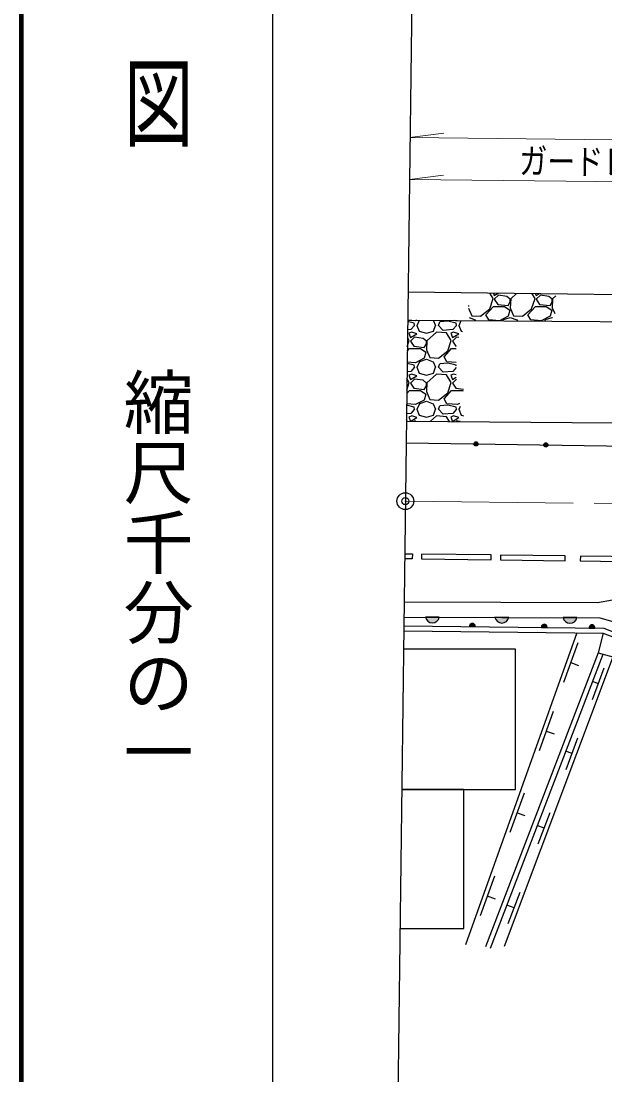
# Model space of a CAD drawing. Units: millimetres at full size, sheet at 1:1000; details may follow other scales. Extents: x 40000 to 680000, y 20000 to 380000.
# Drawn here: x 40000 to 81774, y 240404 to 315755 of the extents above; entities that cross this region are included whole.
import ezdxf
from ezdxf.enums import TextEntityAlignment as Align

# ---------------------------------------------------------------- set-up
doc = ezdxf.new("R2010")
doc.units = ezdxf.units.MM
doc.header["$LTSCALE"] = 1000
doc.header["$PDMODE"] = 32
doc.header["$PDSIZE"] = 500
doc.linetypes.add('CHAIN', pattern=[18.5, 12, -1.5, 3.5, -1.5])
for name, color, linetype, lineweight in [('M-BGD', 7, 'Continuous', 25), ('M-BMK', 2, 'CHAIN', 13), ('M-BMK-OTRS', 5, 'Continuous', 25), ('M-BMK-SRVR', 3, 'Continuous', 25), ('M-STR-HTXT', 7, 'Continuous', 13), ('M-TTL', 2, 'Continuous', 140), ('M-TTL-BAND', 7, 'Continuous', 25)]:
    doc.layers.add(name, color=color, linetype=linetype, lineweight=lineweight)
doc.layers.add('M-OTRS', color=6, linetype='Continuous')
doc.styles.add('@ＭＳ ゴシック', font='')
doc.styles.add('ＭＳ ゴシック', font='')
doc.styles.get('@ＭＳ ゴシック').set_extended_font_data('@MS Gothic')
doc.styles.get('ＭＳ ゴシック').set_extended_font_data('MS Gothic')

msp = doc.modelspace()

# ---------------------------------------------------------------- hatches: boundary and pattern name
at = {"layer": 'M-BGD'}
for points in [[(72395, 285526, -0.41421), (72547, 285673, -0.41421), (72695, 285521, -1)], [(77395, 285452, -0.41421), (77547, 285600, -0.41421), (77694, 285448, -1)], [(69925, 273135, -0.82183), (68934, 273138)], [(74895, 273118, -0.82183), (73905, 273122)], [(79769, 273103, -0.82183), (78778, 273106)], [(72492, 272455, 0.4608), (72294, 272692, 0.4608), (72090, 272460)], [(77227, 272396, -0.4608), (77430, 272628, -0.4608), (77628, 272391)], [(80648, 272353, -0.4608), (80852, 272586, -0.4608), (81049, 272348)]]:
    msp.add_hatch(color=256, dxfattribs=at).paths.add_polyline_path(points)

# ---------------------------------------------------------------- linework, layer by layer
for p, q in [((72490, 296310), (72488, 296308)), ((73770, 295920), (73540, 296297)), ((73795, 296294), (73860, 296130)), ((73860, 296130), (74126, 296289)), ((74160, 296160), (73860, 295860)), ((74760, 296070), (74160, 296160)), ((75449, 296273), (75030, 295890)), ((76770, 295920), (76563, 296259)), ((76810, 296256), (76860, 296130)), ((76860, 296130), (77064, 296252)), ((77160, 296160), (76860, 295860)), ((77760, 296070), (77160, 296160)), ((72008, 295430), (72005, 295357)), ((73530, 295170), (73770, 295920)), ((73860, 295860), (74100, 295500)), ((74100, 295500), (74850, 295410)), ((75000, 295860), (74760, 296070)), ((74850, 295410), (75000, 295680)), ((75030, 295890), (75000, 295260)), ((75000, 295680), (75000, 295860)), ((76530, 295170), (76770, 295920)), ((76860, 295860), (77100, 295500)), ((77100, 295500), (77850, 295410)), ((78000, 295860), (77760, 296070)), ((77850, 295410), (78000, 295680)), ((78030, 295890), (78000, 295260)), ((78000, 295680), (78000, 295860)), ((78266, 296105), (78030, 295890)), ((72012, 295232), (72240, 294690)), ((72240, 294690), (72870, 294660)), ((72870, 294660), (73530, 295170)), ((73260, 294750), (73800, 295350)), ((73470, 294390), (73260, 294750)), ((73800, 295350), (74580, 295350)), ((74850, 294660), (74220, 294330)), ((74580, 295350), (74970, 295080)), ((74970, 295080), (74850, 294660)), ((75000, 295260), (75240, 294690)), ((75240, 294690), (75870, 294660)), ((75870, 294660), (76530, 295170)), ((76260, 294750), (76800, 295350)), ((76470, 294390), (76260, 294750)), ((76800, 295350), (77580, 295350)), ((77850, 294660), (77220, 294330)), ((77580, 295350), (77970, 295080)), ((77970, 295080), (77850, 294660)), ((78000, 295260), (78178, 294838)), ((68130, 294150), (67655, 294269)), ((68220, 294330), (67708, 294371)), ((68160, 294000), (67890, 293700)), ((68160, 294000), (68130, 294150)), ((68290, 294367), (68220, 294330)), ((68310, 294000), (68490, 293580)), ((68340, 294000), (68497, 294365)), ((69495, 294358), (69660, 294000)), ((69510, 293580), (69660, 294000)), ((69870, 294000), (69960, 294240)), ((70200, 293640), (69870, 294000)), ((70530, 294300), (69960, 294240)), ((71130, 294150), (70530, 294300)), ((71160, 294000), (70890, 293700)), ((71220, 294330), (71010, 294347)), ((71160, 294000), (71130, 294150)), ((71249, 294345), (71220, 294330)), ((71310, 294000), (71490, 293580)), ((71340, 294000), (71487, 294343)), ((72050, 294551), (72480, 294390)), ((72480, 294390), (72505, 294336)), ((74220, 294330), (73470, 294390)), ((74478, 294321), (74520, 294420)), ((74520, 294420), (75000, 294570)), ((75000, 294570), (75480, 294390)), ((75480, 294390), (75515, 294314)), ((77220, 294330), (76470, 294390)), ((77468, 294299), (77520, 294420)), ((77520, 294420), (78000, 294570)), ((78000, 294570), (78031, 294558)), ((67770, 292920), (67641, 293132)), ((67890, 293700), (67648, 293679)), ((67950, 293520), (67740, 293430)), ((67740, 293430), (67860, 293130)), ((67860, 293130), (68310, 293400)), ((68160, 293160), (67860, 292860)), ((68310, 293400), (67950, 293520)), ((68760, 293070), (68160, 293160)), ((68490, 293580), (69000, 293430)), ((69000, 293430), (69510, 293580)), ((69720, 293520), (69030, 292890)), ((70440, 293460), (69720, 293520)), ((70890, 293700), (70200, 293640)), ((70770, 292920), (70440, 293460)), ((70950, 293520), (70740, 293430)), ((70740, 293430), (70860, 293130)), ((70860, 293130), (71310, 293400)), ((71160, 293160), (70860, 292860)), ((71310, 293400), (70950, 293520)), ((71325, 293135), (71160, 293160)), ((71490, 293580), (71581, 293553)), ((67633, 292491), (67770, 292920)), ((67860, 292860), (68100, 292500)), ((68100, 292500), (68850, 292410)), ((69000, 292860), (68760, 293070)), ((68850, 292410), (69000, 292680)), ((69030, 292890), (69000, 292260)), ((69000, 292680), (69000, 292860)), ((70530, 292170), (70770, 292920)), ((70860, 292860), (71100, 292500)), ((71100, 292500), (71141, 292495)), ((67628, 292159), (67800, 292350)), ((67800, 292350), (68580, 292350)), ((68850, 291660), (68220, 291330)), ((68580, 292350), (68970, 292080)), ((68970, 292080), (68850, 291660)), ((69000, 292260), (69240, 291690)), ((69240, 291690), (69870, 291660)), ((69870, 291660), (70530, 292170)), ((70260, 291750), (70800, 292350)), ((70470, 291390), (70260, 291750)), ((70800, 292350), (71141, 292350)), ((68130, 291150), (67617, 291278)), ((68220, 291330), (67619, 291378)), ((68160, 291000), (67890, 290700)), ((68160, 291000), (68130, 291150)), ((68310, 291000), (68490, 290580)), ((68340, 291000), (68520, 291420)), ((68520, 291420), (69000, 291570)), ((69000, 291570), (69480, 291390)), ((69480, 291390), (69660, 291000)), ((69510, 290580), (69660, 291000)), ((69870, 291000), (69960, 291240)), ((70200, 290640), (69870, 291000)), ((70530, 291300), (69960, 291240)), ((71141, 291336), (70470, 291390)), ((71130, 291150), (70530, 291300)), ((71141, 290978), (70890, 290700)), ((71141, 291097), (71130, 291150)), ((67770, 289920), (67604, 290192)), ((67890, 290700), (67610, 290676)), ((67950, 290520), (67740, 290430)), ((67740, 290430), (67860, 290130)), ((67860, 290130), (68310, 290400)), ((68160, 290160), (67860, 289860)), ((68310, 290400), (67950, 290520)), ((68760, 290070), (68160, 290160)), ((68490, 290580), (69000, 290430)), ((69000, 290430), (69510, 290580)), ((69720, 290520), (69030, 289890)), ((70440, 290460), (69720, 290520)), ((70890, 290700), (70200, 290640)), ((70770, 289920), (70440, 290460)), ((70950, 290520), (70740, 290430)), ((70740, 290430), (70860, 290130)), ((70860, 290130), (71141, 290298)), ((71143, 290143), (70860, 289860)), ((71141, 290456), (70950, 290520)), ((67590, 289117), (67800, 289350)), ((67593, 289367), (67770, 289920)), ((67800, 289350), (68580, 289350)), ((67860, 289860), (68100, 289500)), ((68100, 289500), (68850, 289410)), ((68580, 289350), (68970, 289080)), ((69000, 289860), (68760, 290070)), ((68850, 289410), (69000, 289680)), ((69030, 289890), (69000, 289260)), ((69000, 289680), (69000, 289860)), ((70260, 288750), (70800, 289350)), ((70530, 289170), (70770, 289920)), ((70800, 289350), (71580, 289350)), ((70860, 289860), (71100, 289500)), ((71100, 289500), (71655, 289433)), ((71580, 289350), (71635, 289312)), ((68850, 288660), (68220, 288330)), ((68970, 289080), (68850, 288660)), ((69000, 289260), (69240, 288690)), ((69240, 288690), (69870, 288660)), ((69870, 288660), (70530, 289170)), ((70470, 288390), (70260, 288750)), ((68130, 288150), (67580, 288288)), ((68220, 288330), (67581, 288381)), ((68160, 288000), (67890, 287700)), ((68160, 288000), (68130, 288150)), ((68310, 288000), (68490, 287580)), ((68340, 288000), (68520, 288420)), ((68520, 288420), (69000, 288570)), ((69000, 288570), (69480, 288390)), ((69480, 288390), (69660, 288000)), ((69510, 287580), (69660, 288000)), ((69870, 288000), (69960, 288240)), ((70200, 287640), (69870, 288000)), ((70530, 288300), (69960, 288240)), ((71220, 288330), (70470, 288390)), ((71130, 288150), (70530, 288300)), ((71160, 288000), (70890, 287700)), ((71160, 288000), (71130, 288150)), ((71367, 288407), (71220, 288330)), ((71310, 288000), (71490, 287580)), ((71340, 288000), (71430, 288210)), ((67627, 287153), (67566, 287253)), ((67890, 287700), (67572, 287672)), ((67950, 287520), (67740, 287430)), ((67740, 287430), (67851, 287152)), ((67895, 287151), (68310, 287400)), ((68310, 287400), (67950, 287520)), ((68160, 287160), (68149, 287149)), ((68236, 287149), (68160, 287160)), ((68490, 287580), (69000, 287430)), ((69000, 287430), (69510, 287580)), ((69720, 287520), (69304, 287140)), ((70440, 287460), (69720, 287520)), ((70890, 287700), (70200, 287640)), ((70642, 287129), (70440, 287460)), ((70950, 287520), (70740, 287430)), ((70740, 287430), (70860, 287130)), ((70860, 287130), (71310, 287400)), ((71310, 287400), (70950, 287520)), ((71160, 287160), (71125, 287125)), ((71407, 287123), (71160, 287160)), ((71490, 287580), (71645, 287534)), ((67546, 285597), (101588, 285098)), ((69925, 273135), (68934, 273138)), ((74895, 273118), (73905, 273122)), ((79769, 273103), (78778, 273106)), ((72090, 272460), (72492, 272455)), ((77227, 272396), (77628, 272391)), ((80648, 272353), (81049, 272348)), ((79769, 272014), (71787, 249705)), ((79831, 271295), (78820, 268470)), ((81279, 270577), (82349, 270306)), ((79325, 269883), (79890, 269681)), ((80881, 267254), (81725, 269501)), ((81303, 268377), (80873, 268539)), ((78079, 266399), (77068, 263574)), ((77573, 264986), (78138, 264784)), ((79001, 262252), (79846, 264499)), ((79423, 263376), (78961, 263549)), ((75988, 260557), (74978, 257733)), ((75483, 259145), (76048, 258943)), ((76999, 256926), (77844, 259172)), ((77422, 258049), (76925, 258236)), ((73861, 254613), (72850, 251788)), ((73356, 253200), (73921, 252998)), ((74856, 251222), (75700, 253468)), ((75278, 252345), (74744, 252545))]:
    msp.add_line(p, q, dxfattribs=at)
for points in [[(67656, 294371), (95181, 294170), (103419, 295077), (123387, 299872), (146311, 300823)], [(103270, 295061), (103025, 296795), (94302, 296035), (67682, 296371)], [(67565, 287154), (94267, 286938), (104046, 287858), (124791, 292918), (146376, 293760)], [(67447, 277660), (67996, 277653), (67991, 277303), (67442, 277310)], [(67402, 274242), (81248, 274177), (82304, 274371), (95994, 274216), (127579, 273786), (146427, 273514)], [(67388, 273143), (81412, 273097), (83850, 272404), (145926, 271625)], [(67376, 272168), (81637, 271991), (82958, 271485), (145926, 270709)], [(67380, 272518), (81704, 272340), (83024, 271834), (145926, 271059)], [(81637, 271991), (81279, 270577), (73230, 249570)], [(82733, 271571), (82366, 270352), (74565, 249595)], [(67232, 260807), (75372, 260807), (75372, 270839), (67359, 270839)], [(81619, 270491), (81613, 270471), (73557, 249445)], [(67107, 250866), (71676, 250866), (71676, 260807), (67232, 260807)]]:
    msp.add_lwpolyline(points, dxfattribs=at)
for points in [[(73642, 277582), (68651, 277645), (68647, 277295), (73638, 277232)], [(78930, 277516), (74310, 277574), (74306, 277224), (78926, 277166)], [(84402, 277447), (80014, 277502), (80009, 277152), (84397, 277097)]]:
    msp.add_lwpolyline(points, close=True, dxfattribs=at)
for centre in [(72545, 285523), (77544, 285450)]:
    msp.add_circle(centre, 150, dxfattribs=at)
for centre, radius, start, end in [((69429, 273234), 505, 190.98493, 348.64312), ((74400, 273218), 505, 190.98493, 348.64312), ((79274, 273202), 505, 190.98493, 348.64312), ((72291, 272489), 203, 350.32798, 188.25136), ((77428, 272425), 203, 350.32798, 188.25136), ((80849, 272383), 203, 350.32798, 188.25136)]:
    msp.add_arc(centre, radius, start, end, dxfattribs=at)
at = {"layer": 'M-BMK'}
msp.add_lwpolyline([(67493, 281431), (167356, 280298), (267382, 279432), (317375, 278999)], dxfattribs=at)
at = {"layer": 'M-BMK-OTRS'}
msp.add_line((68230, 339528), (66930, 236827), dxfattribs=at)
at = {"layer": 'M-BMK-SRVR'}
msp.add_circle((67493, 281431), 600, dxfattribs=at)
at = {"layer": 'M-OTRS'}
msp.add_point((67493, 281431), dxfattribs=at)
at = {"layer": 'M-STR-HTXT'}
for p, q in [((67824, 307429), (70259, 307743)), ((67786, 304429), (102248, 304038)), ((67790, 304429), (70225, 304743))]:
    msp.add_line(p, q, dxfattribs=at)
msp.add_lwpolyline([(67824, 307429), (167616, 306296), (267607, 305431), (317639, 304998)], dxfattribs=at)
at = {"layer": 'M-TTL'}
msp.add_line((40000, 380000), (40000, 20000), dxfattribs=at)
at = {"layer": 'M-TTL-BAND'}
msp.add_line((58000, 370000), (58000, 20000), dxfattribs=at)

# ---------------------------------------------------------------- texts
at = {"layer": 'M-STR-HTXT', "style": 'ＭＳ ゴシック', "width": 0.8}
msp.add_text('ガードレール\u3000L=34.0', height=1833, rotation=359.35, dxfattribs=at).set_placement((85626, 304175), align=Align.BOTTOM_CENTER)
at = {"layer": 'M-TTL-BAND', "style": '@ＭＳ ゴシック', "width": 1.4}
msp.add_text('平  面  図', height=3666, rotation=270, dxfattribs=at).set_placement((49777, 306475), align=Align.MIDDLE_RIGHT)
at = {"layer": 'M-TTL-BAND', "style": '@ＭＳ ゴシック'}
msp.add_text('縮尺千分の一', height=3666, rotation=270, dxfattribs=at).set_placement((49777, 261030), align=Align.MIDDLE_RIGHT)

doc.saveas('drawing.dxf')
